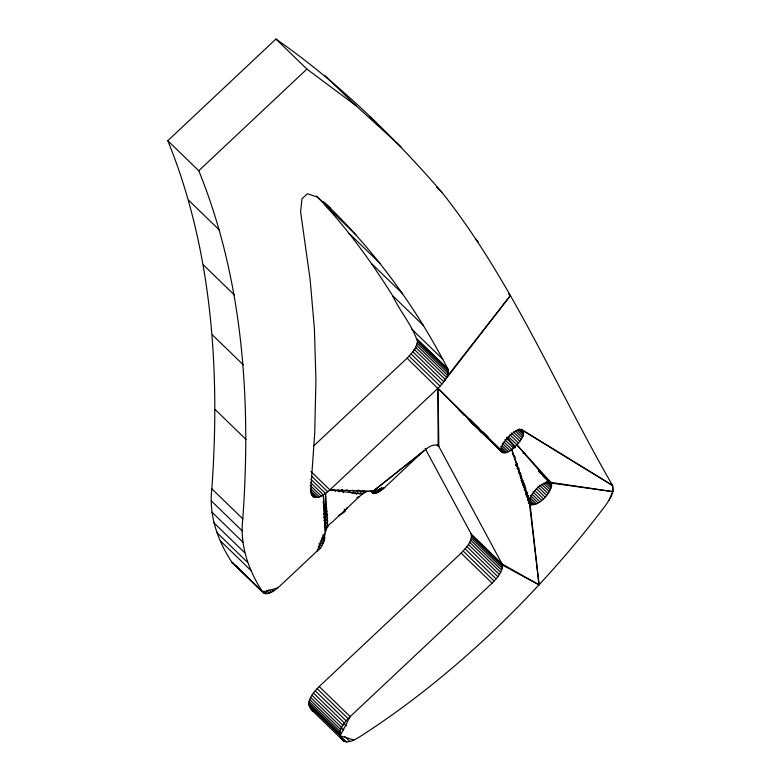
<?xml version="1.0" encoding="UTF-8"?>
<svg xmlns="http://www.w3.org/2000/svg" width="781" height="781" viewBox="0 0 781 781"><rect width="100%" height="100%" fill="white"/><g stroke="black" fill="none" stroke-linecap="round" stroke-linejoin="round"><path stroke-width="1.17" d="M343.884 741.296C334.522 733.701 343.982 722.532 350.171 716.587L492.089 583.173C496.823 578.038 503.628 571.555 502.095 563.941L438.834 446.449C433.338 441.909 426.114 449.241 421.799 452.629L384.633 487.569C381.372 490.204 375.105 496.286 371.317 491.552C366.748 489.794 362.384 494.188 359.084 496.843L332.052 522.255C320.766 529.372 328.332 543.976 317.047 551.103L279.881 586.043C275.468 589.577 269.66 595.434 263.558 593.091L231.889 562.183C217.557 540.53 208.634 515.001 211.846 488.808C220.164 371.522 212.491 250.652 167.808 140.697L275.937 39.05C337.9 82.2 392.482 135.152 441.782 192.155C512.375 281.287 556.072 387.561 612.529 485.46C614.706 492.645 609.463 499.469 605.734 505.161C570.735 551.611 531.646 594.917 489.394 634.865C448.811 672.763 405.359 707.703 358.499 737.567C354.154 739.988 349 743.151 343.884 741.296L311.228 709.548C304.697 701.465 313.757 692.259 319.204 686.548L461.132 553.133C465.866 547.998 472.671 541.516 471.138 533.901L425.128 448.45M263.558 593.091L262.846 592.223C248.514 570.569 239.591 545.04 242.803 518.848C251.131 401.561 243.457 280.691 198.764 170.736L167.808 140.697M313.991 445.668L407.057 358.186C411.665 353.578 416.371 348.228 417.484 341.59C412.319 325.208 399.784 311.258 392.579 295.618C370.35 260.229 345.534 226.285 316.608 196.051M311.853 495.252C317.281 501.353 325.394 493.543 329.885 489.872L438.024 388.225C442.778 383.295 448.372 377.448 448.411 370.174C416.537 307.734 374.46 250.398 323.861 201.791M523.446 434.431C522.831 419.983 501.539 442.017 501.285 448.021C501.9 462.469 523.192 440.445 523.446 434.431L518.291 429.433M471.519 535.073L502.476 565.112L539.056 584.881L529.498 503.765C529.323 493.67 540.628 481.506 550.878 482.414L612.802 491.63L612.529 485.46L610.81 483.79M528.366 502.798C536.469 510.452 554.451 490.712 550.878 482.414L516.905 444.848L508.304 436.511M323.012 502.769L323.559 500.924M317.047 551.103L324.457 533.413M608.975 500.357L612.802 491.63L551.464 483.117L538.568 470.601M347.164 507.709L343.874 512.58L338.729 515.645M515.724 465.486L517.051 463.445L515.626 465.261M415.775 347.877L412.817 351.704L443.774 381.743L510.335 295.667L508.616 293.998M510.335 295.667L446.547 377.33L415.59 347.291M198.764 170.736L306.904 69.089L356.048 105.728L401.034 146.769M384.633 487.569L371.854 492.206L423.956 450.725M371.854 492.206L421.799 452.629M356.81 497.497L359.084 496.843M277.714 587.947L262.846 592.223L231.889 562.183M310.965 471.519L329.885 489.872L368.368 491.142M522.899 453.175L525.291 453.263M329.885 489.872L362.345 494.129L358.049 489.96M467.858 418.948L471.002 422.218L472.915 422.794L503.882 452.834M354.008 740.037L340.165 735.819L350.171 716.587L319.204 686.548M232.601 563.052L233.636 563.579M346.637 489.863L352.866 493.348M522.762 430.204L612.529 485.46L523.348 430.907L521.63 429.238M330.051 207.805L316.715 196.783L307.363 193.766L301.983 198.764L300.587 211.788L310.135 279.618L314.392 328.645L315.924 379.81L314.733 433.065L310.74 489.619L311.248 492.899L313.571 496.921M325.091 75.689L356.048 105.728M436.618 187.147L441.782 192.155M275.937 39.05L306.904 69.089M475.649 239.308L478.226 241.807M324.945 204.759L355.902 234.798M349.146 233.402L380.113 263.441M371.697 263.695L402.664 293.734M392.579 295.618L423.546 325.657M521.083 429.355L523.66 431.864M519.394 428.876L523.69 433.045M516.905 430.155L522.928 435.993M411.782 329.143L442.739 359.182M515.275 431.005L522.147 437.672M513.39 431.942L521.132 439.449M417.064 338.954L448.021 368.993M417.445 340.135L448.411 370.174M417.484 341.59L448.45 371.629M511.291 432.918L519.892 441.265M417.181 343.298L448.148 373.338M509.876 434.734L518.477 443.081M416.546 345.212L447.503 375.251M506.625 438.19L515.226 446.527M414.33 349.468L445.297 379.507M538.841 470.738L550.878 482.414M538.861 471.138L550.049 481.984M538.88 471.558L541.458 474.067M543.176 475.736L551.777 484.074M542.951 476L548.975 481.838L516.905 444.848M504.868 439.732L513.468 448.079M547.51 481.096L551.806 485.265M546.407 481.643L551.562 486.651M503.95 441.948L511.692 449.465L529.401 500.24L527.683 498.571M545.021 482.365L551.044 488.213M411.07 353.939L442.026 383.979M502.183 443.13L509.925 450.637M543.391 483.214L550.263 489.892M512.824 454.825L515.401 457.334M502.203 445.746L508.216 451.584M541.506 484.161L549.248 491.669M409.137 356.116L440.094 386.156M500.601 446.439L506.615 452.277M539.407 485.138L548.008 493.485M500.855 448.528L505.161 452.697M407.057 358.186L501.07 450.598L454.562 405.173M479.534 428.544L470.074 419.368L470.426 421.515L476.166 427.217M482.98 431.883L488.135 436.891M471.841 422.648L502.808 452.687M516.495 466.091L519.072 468.6M537.992 486.953L546.593 495.3M476.439 427.353L501.968 452.258M516.983 468.112L519.57 470.621M518.359 471.197L520.937 473.706M536.42 488.721L545.021 497.067M518.74 473.13L521.327 475.639M520.117 476.215L521.835 477.884M534.741 490.4L543.342 498.747M520.615 478.236L523.192 480.745M520.947 480.276L524.383 483.605M532.984 491.952L541.584 500.299M521.776 482.56L525.213 485.899M522.606 484.991L526.043 488.33M532.066 494.168L539.808 501.675M523.973 487.715L525.701 489.384M524.276 489.502L527.722 492.84M530.299 495.349L538.041 502.857M525.535 491.991L527.253 493.66M526.013 493.787L528.6 496.296M530.319 497.966L536.342 503.804M525.623 494.51L529.059 497.848M526.999 496.989L534.731 504.497M527.253 499.069L533.277 504.917M527.439 499.957L529.157 501.627M528.552 501.714L531.998 505.053M528.337 502.398L530.924 504.907M188.66 200.258L219.617 230.297M437.116 444.779L438.834 446.449L438.024 388.225L501.382 451.555M203.529 265.052L234.485 295.091M471.138 533.901L502.095 563.941L539.056 584.881L530.084 504.467L529.498 503.765M471.558 536.537L502.525 566.576M471.255 538.246L502.222 568.285M470.621 540.159L501.578 570.198M469.664 542.239L500.621 572.278M468.405 544.416L499.371 574.455M466.882 546.651L497.848 576.69M465.134 548.887L496.101 578.926M463.201 551.064L494.168 581.103M461.132 553.133L492.089 583.173M381.294 487.334L383.012 489.004M379.654 488.603L381.372 490.273M378.024 489.697L379.742 491.366M375.593 489.736L378.17 492.235M374.968 491.21L376.686 492.87M212.364 334.873L243.321 364.912M372.762 490.761L375.339 493.26M371.58 490.888L374.158 493.387M370.584 490.751L373.172 493.25M370.135 490.536L372.391 492.85M363.829 490.507L365.547 492.176M361.398 490.546L363.975 493.045M355.54 490.4L358.987 493.738M352.202 490.165L356.507 494.334M311.385 475.932L327.727 491.786M310.916 479.3L325.54 493.485L327.737 527.107L325.16 524.607M310.467 482.414L323.363 494.929L325.657 530.426L325.54 493.485M310.086 485.255L321.274 496.101M310.701 488.603L319.302 496.95M310.623 490.79L317.506 497.468M310.77 492.626L315.924 497.634M311.16 494.109L314.606 497.448M323.451 513.908L327.747 518.076M215.136 409.527L246.093 439.566M323.617 517.129L327.913 521.298M323.89 520.429L327.327 523.768M324.876 527.116L326.595 528.786M322.826 535.005L324.545 536.674M323.119 535.893L324.837 537.562M323.149 536.986L324.867 538.656M322.065 537.435L324.642 539.935M321.587 538.87L324.164 541.37M320.864 540.423L323.441 542.932M319.927 542.063L322.504 544.562M318.785 543.742L321.362 546.241M318.336 546.251L320.054 547.92M211.846 488.808L242.803 518.848M211.407 500.953L242.374 530.992M212.051 512.268L243.008 542.307M213.769 522.714L244.726 552.753M216.552 532.251L247.509 562.291M271.642 589.43L273.36 591.1M220.388 540.842L251.355 570.882M268.684 589.762L271.261 592.262M266.712 590.612L269.289 593.111M264.915 591.129L267.493 593.628M263.334 591.295L265.911 593.804M235.354 565.249L249.11 578.594M250.828 580.263L257.71 586.941M262.016 591.11L264.593 593.619M317.135 688.617L348.092 718.657M315.202 690.794L346.159 720.834M313.454 693.03L344.411 723.069M343.884 723.382L346.461 725.891M311.931 695.266L342.898 725.305M310.682 697.443L341.639 727.482M341.112 727.521L343.689 730.03M309.715 699.522L340.682 729.561M309.081 701.436L340.047 731.475M339.628 731.514L341.346 733.183M344.782 736.522L349.947 741.52M308.778 703.144L339.745 733.183M308.817 704.608L339.784 734.648M309.208 705.78L346.51 741.95M458.437 409.527L464.431 415.521M311.228 709.548L312.917 711.257M471.002 422.218L473.432 424.893M370.067 116.73L377.408 124.901M472.915 422.794L481.516 432.713M507.054 437.126L515.323 447.318M506.849 437.624L515.03 448.021M325.189 511.038L327.688 515.118M342.088 489.746L343.669 492.684M342.176 490.126L343.23 492.089M341.492 489.707L342.547 491.659M338.193 489.843L339.247 491.805M334.327 489.365L335.381 491.317M344.167 509.153L345.222 511.106M325.677 506.059L326.731 508.021M325.462 508.324L327.044 511.262M325.404 510.315L326.458 512.277M511.692 449.465L529.186 502.808M323.363 494.929L324.935 531.978M438.024 388.225L438.121 445.58"/></g></svg>
